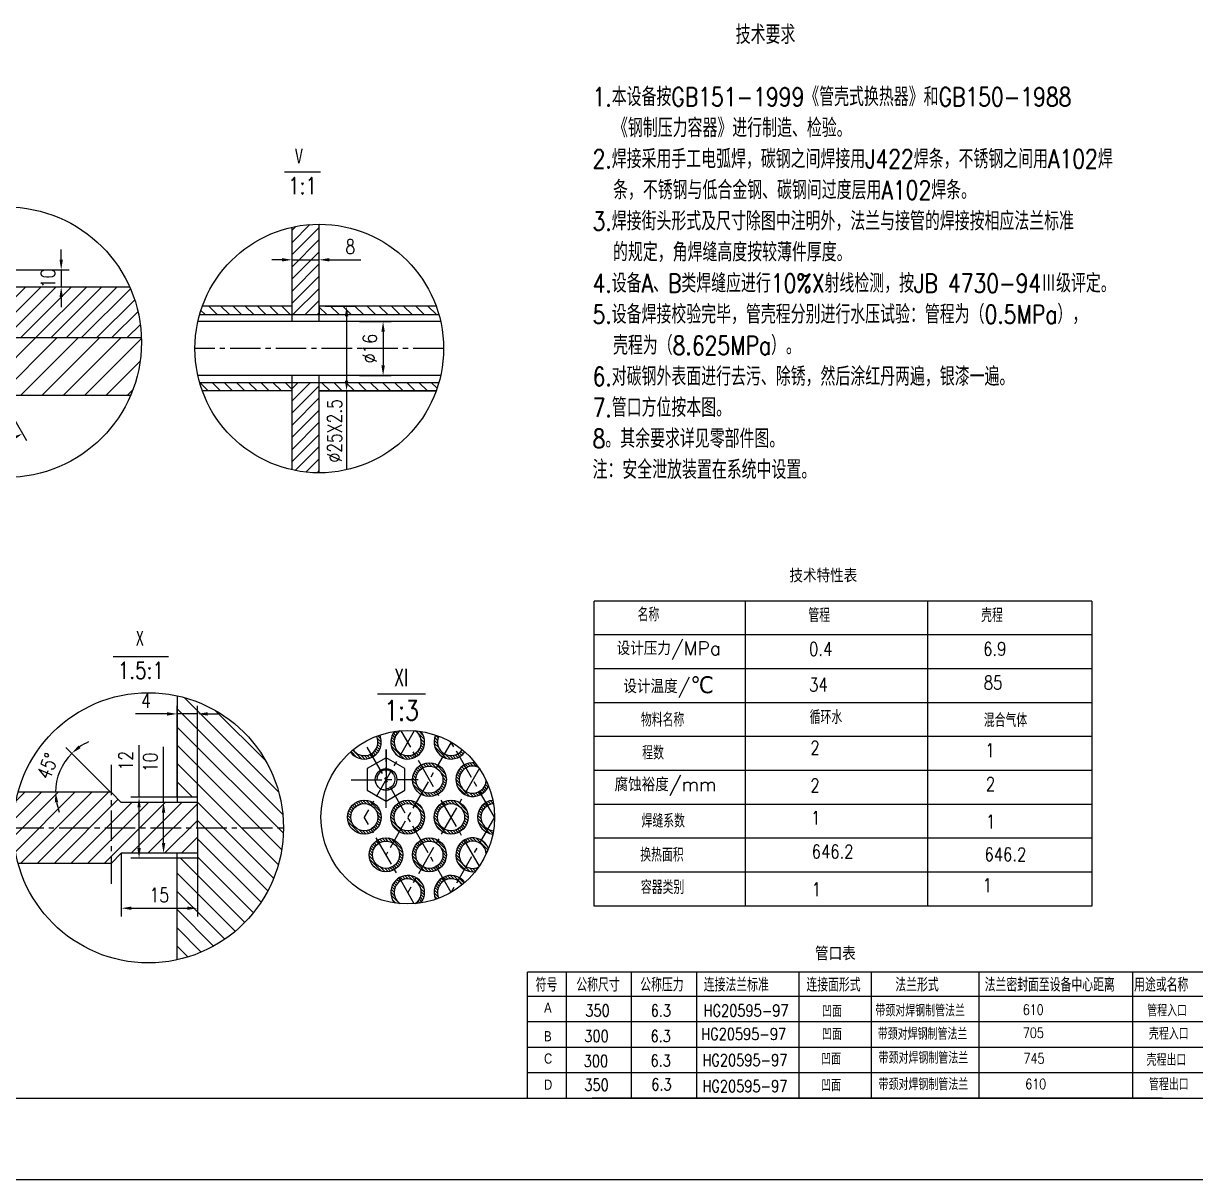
# Model space of a CAD drawing. Header units: inches. Extents: x 3444 to 13536, y 2141 to 9269.
# Drawn here: x 7655 to 11114, y 2141 to 5552 of the extents above; entities that cross this region are included whole.
import ezdxf

# ---------------------------------------------------------------- set-up
doc = ezdxf.new("R2010")
doc.units = ezdxf.units.IN
doc.header["$LTSCALE"] = 120
doc.linetypes.add('CENTER2', pattern=[1.125, 0.75, -0.125, 0.125, -0.125])
for name, color, linetype in [('1轮廓实线层', 7, 'Continuous'), ('2细线层', 4, 'Continuous'), ('3中心线层', 1, 'CENTER2'), ('5剖面线层', 2, 'Continuous'), ('6文字层', 3, 'Continuous'), ('7标注层', 4, 'Continuous'), ('8符号标注层', 31, 'Continuous'), ('图框层', 7, 'Continuous')]:
    doc.layers.add(name, color=color, linetype=linetype)
doc.styles.add('PC_TEXTSTYLE', font='romans.shx', dxfattribs={"width": 0.8, "bigfont": 'hzfs.shx'})
doc.styles.add('PC_TEXTSTYLE1', font='romans.shx', dxfattribs={"bigfont": 'hzfs.shx'})
doc.styles.add('TH_GBDIM', font='romans.shx', dxfattribs={"width": 0.8, "bigfont": 'hzfs.shx'})
doc.dimstyles.new('TH_GBDIM', dxfattribs={"dimscale": 12, "dimtxt": 3.5, "dimasz": 2.5, "dimexe": 2, "dimexo": 0, "dimgap": 1.5, "dimtad": 1, "dimdec": 1, "dimdsep": 46, "dimtxsty": 'TH_GBDIM', "dimcen": 2.5, "dimclrd": 130, "dimclre": 130, "dimclrt": 3, "dimadec": 0, "dimazin": 2, "dimtfac": 0.714286, "dimtdec": 1, "dimtmove": 0, "dimatfit": 3, "dimfxl": 1, "dimtolj": 1, "dimtzin": 0, "dimlwd": -1, "dimlwe": -1, "dimarcsym": 0})

# ---------------------------------------------------------------- blocks, each defined once
blk = doc.blocks.new('*D14')
at = {"layer": '1轮廓实线层', "color": 130}
for p, q in [((7943.5, 3103.5), (7943.5, 2917.2)), ((8168.5, 3103.5), (8168.5, 2917.2)), ((7973.5, 2941.2), (8138.5, 2941.2))]:
    blk.add_line(p, q, dxfattribs=at)
for points in [[(7973.5, 2946.2), (7973.5, 2936.2), (7943.5, 2941.2)], [(8138.5, 2946.2), (8138.5, 2936.2), (8168.5, 2941.2)]]:
    blk.add_solid(points, dxfattribs=at)
at = {"layer": 'Defpoints', "color": 0}
for p in [(7943.5, 3103.5), (8168.5, 3103.5), (8168.5, 2941.2)]:
    blk.add_point(p, dxfattribs=at)
at = {"layer": '1轮廓实线层', "color": 3, "insert": (8056, 2980.2), "char_height": 42, "attachment_point": 5, "style": 'TH_GBDIM'}
blk.add_mtext('\\A1;15{}{}', dxfattribs=at)
blk = doc.blocks.new('*D15')
at = {"layer": '1轮廓实线层', "color": 130}
for p, q in [((8068.5, 3253.5), (8068.5, 3417)), ((8168.5, 3253.5), (8044.5, 3253.5)), ((8068.5, 3133.5), (8068.5, 3223.5)), ((8168.5, 3103.5), (8044.5, 3103.5))]:
    blk.add_line(p, q, dxfattribs=at)
for points in [[(8063.5, 3223.5), (8073.5, 3223.5), (8068.5, 3253.5)], [(8063.5, 3133.5), (8073.5, 3133.5), (8068.5, 3103.5)]]:
    blk.add_solid(points, dxfattribs=at)
at = {"layer": 'Defpoints', "color": 0}
for p in [(8168.5, 3253.5), (8068.5, 3103.5), (8168.5, 3103.5)]:
    blk.add_point(p, dxfattribs=at)
at = {"layer": '1轮廓实线层', "color": 3, "insert": (8029.5, 3371.8), "char_height": 42, "attachment_point": 5, "rotation": 90, "style": 'TH_GBDIM'}
blk.add_mtext('\\A1;10{}{}', dxfattribs=at)
blk = doc.blocks.new('*D16')
at = {"layer": '1轮廓实线层', "color": 130}
blk.add_line((7912.1, 3283.5), (7780.4, 3415.2), dxfattribs=at)
for start, end in [(113.7808, 124.3904), (135, 180), (190.6096, 201.2192)]:
    blk.add_arc((7912.1, 3283.5), 162.2, start, end, dxfattribs=at)
for points in [[(7823.6, 3413.6), (7817.3, 3421.3), (7797.4, 3398.2)], [(7747.6, 3253.2), (7757.6, 3254.1), (7749.9, 3283.5)]]:
    blk.add_solid(points, dxfattribs=at)
at = {"layer": 'Defpoints', "color": 0}
for p in [(7771.6, 3364.6), (7639.3, 3283.5), (7913.5, 3283.5), (7913.5, 3282.1), (8017.1, 3178.5)]:
    blk.add_point(p, dxfattribs=at)
at = {"layer": '1轮廓实线层', "color": 3, "insert": (7726.2, 3360.5), "char_height": 42, "attachment_point": 5, "rotation": 67.5, "style": 'TH_GBDIM'}
blk.add_mtext('\\A1;45°', dxfattribs=at)
blk = doc.blocks.new('*D17')
at = {"layer": '1轮廓实线层', "color": 130}
for p, q in [((7996.2, 3268.5), (7996.2, 3421.9)), ((8108.5, 3268.5), (7972.2, 3268.5)), ((7996.2, 3118.5), (7996.2, 3238.5)), ((8108.5, 3088.5), (7972.2, 3088.5))]:
    blk.add_line(p, q, dxfattribs=at)
for points in [[(7991.2, 3238.5), (8001.2, 3238.5), (7996.2, 3268.5)], [(7991.2, 3118.5), (8001.2, 3118.5), (7996.2, 3088.5)]]:
    blk.add_solid(points, dxfattribs=at)
at = {"layer": 'Defpoints', "color": 0}
for p in [(8108.5, 3268.5), (7996.2, 3088.5), (8108.5, 3088.5)]:
    blk.add_point(p, dxfattribs=at)
at = {"layer": '1轮廓实线层', "color": 3, "insert": (7957.2, 3376.7), "char_height": 42, "attachment_point": 5, "rotation": 90, "style": 'TH_GBDIM'}
blk.add_mtext('\\A1;12{}{}', dxfattribs=at)
blk = doc.blocks.new('*D21')
at = {"layer": '1轮廓实线层', "color": 130}
for p, q in [((8108.5, 3268.5), (8108.5, 3538.6)), ((8168.5, 3268.5), (8168.5, 3538.6)), ((8078.5, 3514.6), (7985.3, 3514.6)), ((8168.5, 3514.6), (8108.5, 3514.6)), ((8198.5, 3514.6), (8228.5, 3514.6))]:
    blk.add_line(p, q, dxfattribs=at)
for points in [[(8078.5, 3519.6), (8078.5, 3509.6), (8108.5, 3514.6)], [(8198.5, 3519.6), (8198.5, 3509.6), (8168.5, 3514.6)]]:
    blk.add_solid(points, dxfattribs=at)
at = {"layer": 'Defpoints', "color": 0}
for p in [(8168.5, 3514.6), (8108.5, 3268.5), (8168.5, 3268.5)]:
    blk.add_point(p, dxfattribs=at)
at = {"layer": '1轮廓实线层', "color": 3, "insert": (8016.9, 3553.6), "char_height": 42, "attachment_point": 5, "style": 'TH_GBDIM'}
blk.add_mtext('\\A1;4{}{}', dxfattribs=at)
blk = doc.blocks.new('*D22')
at = {"layer": '7标注层', "color": 130}
for p, q in [((8646.3, 4672.7), (8740.3, 4672.7)), ((8716.3, 4642.7), (8716.3, 4542.7)), ((8646.3, 4512.7), (8740.3, 4512.7))]:
    blk.add_line(p, q, dxfattribs=at)
for points in [[(8711.3, 4642.7), (8721.3, 4642.7), (8716.3, 4672.7)], [(8711.3, 4542.7), (8721.3, 4542.7), (8716.3, 4512.7)]]:
    blk.add_solid(points, dxfattribs=at)
at = {"layer": 'Defpoints', "color": 0}
for p in [(8646.3, 4672.7), (8646.3, 4512.7), (8716.3, 4512.7)]:
    blk.add_point(p, dxfattribs=at)
at = {"layer": '7标注层', "color": 3, "insert": (8677.3, 4592.7), "char_height": 42, "attachment_point": 5, "rotation": 90, "style": 'TH_GBDIM'}
blk.add_mtext('\\A1;%%c16{}{}', dxfattribs=at)
blk = doc.blocks.new('*D23')
at = {"layer": '7标注层', "color": 130}
for p, q in [((8447.9, 4830.7), (8447.9, 4878.6)), ((8527.9, 4830.7), (8527.9, 4878.6)), ((8417.9, 4854.6), (8387.9, 4854.6)), ((8447.9, 4854.6), (8527.9, 4854.6)), ((8557.9, 4854.6), (8651.1, 4854.6))]:
    blk.add_line(p, q, dxfattribs=at)
for points in [[(8417.9, 4859.6), (8417.9, 4849.6), (8447.9, 4854.6)], [(8557.9, 4859.6), (8557.9, 4849.6), (8527.9, 4854.6)]]:
    blk.add_solid(points, dxfattribs=at)
at = {"layer": 'Defpoints', "color": 0}
for p in [(8527.9, 4854.6), (8447.9, 4830.7), (8527.9, 4830.7)]:
    blk.add_point(p, dxfattribs=at)
at = {"layer": '7标注层', "color": 3, "insert": (8619.5, 4893.6), "char_height": 42, "attachment_point": 5, "style": 'TH_GBDIM'}
blk.add_mtext('\\A1;8{}{}', dxfattribs=at)
blk = doc.blocks.new('*D24')
at = {"layer": '1轮廓实线层', "color": 130}
for p, q in [((7766.5, 4854.9), (7766.5, 4884.9)), ((7479, 4824.9), (7790.5, 4824.9)), ((7766.5, 4824.9), (7766.5, 4774.9)), ((7569.8, 4774.9), (7790.5, 4774.9)), ((7766.5, 4744.9), (7766.5, 4714.9))]:
    blk.add_line(p, q, dxfattribs=at)
for points in [[(7761.5, 4854.9), (7771.5, 4854.9), (7766.5, 4824.9)], [(7761.5, 4744.9), (7771.5, 4744.9), (7766.5, 4774.9)]]:
    blk.add_solid(points, dxfattribs=at)
at = {"layer": 'Defpoints', "color": 0}
for p in [(7479, 4824.9), (7569.8, 4774.9), (7766.5, 4774.9)]:
    blk.add_point(p, dxfattribs=at)
at = {"layer": '1轮廓实线层', "color": 3, "insert": (7727.5, 4799.9), "char_height": 42, "attachment_point": 5, "rotation": 90, "style": 'TH_GBDIM'}
blk.add_mtext('\\A1;10{}{}', dxfattribs=at)
blk = doc.blocks.new('*D28')
at = {"layer": '1轮廓实线层', "color": 130}
for p, q in [((7489, 4624.9), (7489, 4273.9)), ((7587.1, 4454.9), (7664.5, 4320.9))]:
    blk.add_line(p, q, dxfattribs=at)
blk.add_arc((7489, 4624.9), 327, 275.2587, 294.7413, dxfattribs=at)
for points in [[(7623.5, 4332.4), (7628.1, 4323.5), (7652.5, 4341.7)], [(7519.2, 4294.3), (7518.7, 4304.3), (7489, 4297.9)]]:
    blk.add_solid(points, dxfattribs=at)
at = {"layer": 'Defpoints', "color": 0}
for p in [(7489, 4634.9), (7489, 4624.9), (7489, 4624.9), (7587.1, 4454.9), (7545.8, 4302.9)]:
    blk.add_point(p, dxfattribs=at)
at = {"layer": '1轮廓实线层', "color": 3, "insert": (7563.5, 4346.7), "char_height": 42, "attachment_point": 5, "rotation": 15, "style": 'TH_GBDIM'}
blk.add_mtext('\\A1;30°', dxfattribs=at)

msp = doc.modelspace()

# ---------------------------------------------------------------- hatches: boundary and pattern name
at = {"layer": '5剖面线层'}
h = msp.add_hatch(dxfattribs=at)
h.set_pattern_fill('ANSI31', color=256, scale=8, style=0)
h.set_pattern_definition([(45, (1639.383, 1366.137), (-17.96051, 17.96051), [])])
h.paths.add_polyline_path([(8527.95, 4959.58, 0.0550173), (8447.95, 4950.75), (8447.95, 4692.74), (8527.95, 4692.74), (8527.95, 4717.74)])
h.paths.add_polyline_path([(8527.95, 4492.74), (8447.95, 4492.74), (8447.95, 4234.73, 0.0550173), (8527.95, 4225.9)])
h = msp.add_hatch(dxfattribs=at)
h.set_pattern_fill('ANSI31', color=256, scale=10, style=0)
h.set_pattern_definition([(45, (1663.574, 1425.355), (-22.45064, 22.45064), [])])
h.paths.add_polyline_path([(7968.43, 4774.88), (7569.82, 4774.88), (7488.99, 4634.88), (7488.99, 4624.88), (8003.22, 4624.88, 0.0973651)])
h = msp.add_hatch(dxfattribs=at)
h.set_pattern_fill('ANSI31', color=256, scale=8, angle=90, style=0)
h.set_pattern_definition([(135, (1639.383, 1366.137), (-17.96051, -17.96051), [])])
h.paths.add_polyline_path([(8447.95, 4717.74), (8183.07, 4717.74, 0.017907), (8175.01, 4692.74), (8447.95, 4692.74)])
h.paths.add_polyline_path([(8872.83, 4717.74), (8527.95, 4717.74), (8527.95, 4692.74), (8880.89, 4692.74, 0.017907)])
h.paths.add_polyline_path([(8880.89, 4492.74), (8527.95, 4492.74), (8527.95, 4467.74), (8872.83, 4467.74, 0.017907)])
h.paths.add_polyline_path([(8447.95, 4492.74), (8175.01, 4492.74, 0.017907), (8183.07, 4467.74), (8447.95, 4467.74)])
h = msp.add_hatch(dxfattribs=at)
h.set_pattern_fill('ANSI31', color=256, scale=14, style=0)
h.set_pattern_definition([(45, (1663.574, 1425.355), (-31.4309, 31.4309), [])])
h.paths.add_polyline_path([(8003.45, 4611.4, 0.0084503), (8003.22, 4624.88), (7488.99, 4624.88), (7587.14, 4454.88), (7971.48, 4454.88, 0.1010819)])
h = msp.add_hatch(dxfattribs=at)
h.set_pattern_fill('ANSI31', color=256, scale=12, angle=90, style=0)
h.set_pattern_definition([(135, (3081.16, -10.167), (-26.94077, -26.94077), [])])
h.paths.add_polyline_path([(8168.51, 3268.52), (8168.51, 3178.52), (8422.44, 3178.52, 0.3528045), (8108.51, 3568.05), (8108.51, 3268.52)])
h.paths.add_polyline_path([(8422.44, 3178.52), (8168.51, 3178.52), (8168.51, 3103.52), (8168.51, 3088.52), (8108.51, 3088.52), (8108.51, 2788.99, 0.3528045)])
h = msp.add_hatch(dxfattribs=at)
h.set_pattern_fill('ANSI31', color=256, scale=11, style=0)
h.set_pattern_definition([(45, (3081.158, -10.167), (-24.6957, 24.6957), [])])
h.paths.add_polyline_path([(7639.25, 3283.52, 0.0667355), (7625.18, 3178.52), (7913.51, 3178.52), (7913.51, 3283.52)])
h.paths.add_polyline_path([(7943.51, 3253.52), (7913.51, 3283.52), (7913.51, 3178.52), (8168.51, 3178.52), (8168.51, 3253.52)])
h.paths.add_polyline_path([(7913.51, 3178.52), (7913.51, 3073.52), (7943.51, 3103.52), (8168.51, 3103.52), (8168.51, 3178.52)])
h.paths.add_polyline_path([(7625.18, 3178.52, 0.0667355), (7639.25, 3073.52), (7913.51, 3073.52), (7913.51, 3178.52)])

# ---------------------------------------------------------------- linework, layer by layer
at = {"layer": '1轮廓实线层'}
for p, q in [((8447.95, 4672.74), (8447.95, 4950.75)), ((8527.95, 4672.74), (8527.95, 4959.58)), ((7569.82, 4774.88), (7968.43, 4774.88)), ((8447.95, 4717.74), (8183.07, 4717.74)), ((8872.83, 4717.74), (8527.95, 4717.74)), ((8527.95, 4717.74), (8527.95, 4692.74)), ((8885.96, 4672.74), (8169.94, 4672.74)), ((8175.01, 4692.74), (8880.89, 4692.74)), ((8527.95, 4692.74), (8880.89, 4692.74)), ((7488.99, 4624.88), (8003.22, 4624.88)), ((8885.96, 4512.74), (8169.94, 4512.74)), ((8447.95, 4234.73), (8447.95, 4512.74)), ((8527.95, 4225.9), (8527.95, 4512.74)), ((8175.01, 4492.74), (8880.89, 4492.74)), ((8447.95, 4467.74), (8183.07, 4467.74)), ((8527.95, 4492.74), (8880.89, 4492.74)), ((8872.83, 4467.74), (8527.95, 4467.74)), ((8527.95, 4467.74), (8872.83, 4467.74)), ((7478.99, 4454.88), (7971.48, 4454.88)), ((9339.53, 2947.65), (9339.53, 3847.65)), ((10807.84, 3847.65), (9339.53, 3847.65)), ((10807.84, 3847.65), (10807.84, 2947.65)), ((8108.51, 3568.05), (8108.51, 3253.52)), ((8724.91, 3385.46), (8669.49, 3353.46)), ((8780.34, 3353.46), (8724.91, 3385.46)), ((8669.49, 3353.46), (8669.49, 3289.46)), ((8780.34, 3289.46), (8780.34, 3353.46)), ((8669.49, 3289.46), (8724.91, 3257.46)), ((8724.91, 3257.46), (8780.34, 3289.46)), ((7913.51, 3283.52), (7639.25, 3283.52)), ((7943.51, 3253.52), (7913.51, 3283.52)), ((8168.51, 3253.52), (7943.51, 3253.52)), ((8168.51, 3268.52), (8108.51, 3268.52)), ((8168.51, 3178.52), (8168.51, 3268.52)), ((8168.51, 3178.52), (8168.51, 3253.52)), ((8168.51, 3178.52), (8168.51, 3088.52)), ((8168.51, 3178.52), (8168.51, 3103.52)), ((7943.51, 3103.52), (7913.51, 3073.52)), ((8168.51, 3103.52), (7943.51, 3103.52)), ((8108.51, 2788.99), (8108.51, 3103.52)), ((8168.51, 3088.52), (8108.51, 3088.52)), ((7913.51, 3073.52), (7639.25, 3073.52)), ((10807.84, 2947.65), (9339.53, 2947.65)), ((9141.97, 2380.53), (9141.97, 2752.68)), ((11136.16, 2752.68), (9141.97, 2752.68)), ((11015.22, 2380.53), (9332.73, 2380.53))]:
    msp.add_line(p, q, dxfattribs=at)
for centre, radius in [((8852.91, 3320.61), 50), ((8852.91, 3320.61), 40), ((8724.91, 3321.46), 32), ((8724.91, 3321.46), 32), ((8724.91, 3320.61), 32), ((8660.91, 3209.76), 50), ((8788.91, 3209.76), 50), ((8916.91, 3209.76), 50), ((8660.91, 3209.76), 40), ((8788.91, 3209.76), 40), ((8916.91, 3209.76), 40), ((8724.91, 3098.9), 50), ((8852.91, 3098.9), 50), ((8724.91, 3098.9), 40), ((8852.91, 3098.9), 40)]:
    msp.add_circle(centre, radius, dxfattribs=at)
for centre, radius, start, end in [((8788.91, 3431.46), 50, 141.2264, 0), ((8788.91, 3431.46), 40, 123.5349, 0), ((8788.91, 3431.46), 40, 0, 56.4651), ((8788.91, 3431.46), 50, 0, 38.7736), ((8660.91, 3431.46), 50, 215.60422, 0), ((8660.91, 3431.46), 40, 214.4808, 0), ((8660.91, 3431.46), 40, 0, 25.5192), ((8660.91, 3431.46), 50, 0, 24.39578), ((8916.91, 3431.46), 50, 155.60422, 324.39578), ((8916.91, 3431.46), 40, 154.4808, 325.5192), ((8980.91, 3320.61), 50, 81.2264, 338.7736), ((8980.91, 3320.61), 40, 63.5349, 356.4651), ((9044.91, 3209.76), 50, 95.60422, 264.39578), ((9044.91, 3209.76), 40, 94.4808, 265.5192), ((8980.91, 3098.9), 50, 21.2264, 278.7736), ((8980.91, 3098.9), 40, 3.5349, 296.4651), ((8788.91, 2988.05), 50, 0, 218.7736), ((8788.91, 2988.05), 40, 0, 236.4651), ((8916.91, 2988.05), 50, 35.60422, 204.39578), ((8916.91, 2988.05), 40, 34.4808, 205.5192), ((8788.91, 2988.05), 40, 303.5349, 0), ((8788.91, 2988.05), 50, 321.2264, 0)]:
    msp.add_arc(centre, radius, start, end, dxfattribs=at)
at = {"layer": '2细线层'}
for p, q in [((9784.47, 3847.65), (9784.47, 2947.65)), ((10323.35, 2947.65), (10323.35, 3847.65)), ((10807.84, 3747.65), (9339.53, 3747.65)), ((10807.84, 3647.65), (9339.53, 3647.65)), ((10807.84, 3547.65), (9339.53, 3547.65)), ((10807.84, 3447.65), (9339.53, 3447.65)), ((10807.84, 3347.65), (9339.53, 3347.65)), ((10807.84, 3247.65), (9339.53, 3247.65)), ((10807.84, 3147.65), (9339.53, 3147.65)), ((10807.84, 3047.65), (9339.53, 3047.65)), ((9256.3, 2752.68), (9256.3, 2380.53)), ((9447.99, 2752.68), (9447.99, 2380.53)), ((9640.95, 2752.68), (9640.95, 2380.53)), ((9943.22, 2752.68), (9943.22, 2380.53)), ((10156.48, 2752.68), (10156.48, 2380.53)), ((10473.93, 2752.68), (10473.93, 2380.53)), ((10927.04, 2752.68), (10927.04, 2380.53)), ((11136.16, 2680.53), (9141.97, 2680.53)), ((11136.16, 2605.53), (9141.97, 2605.53)), ((11136.16, 2530.53), (9141.97, 2530.53)), ((11136.16, 2455.53), (9141.97, 2455.53)), ((3444.16, 2140.53), (13536.16, 2140.53))]:
    msp.add_line(p, q, dxfattribs=at)
msp.add_arc((8724.91, 3321.46), 27.2, 270, 182.31994, dxfattribs=at)
at = {"layer": '3中心线层'}
for p, q in [((8894.79, 4592.74), (8161.11, 4592.74)), ((8808.29, 3465.02), (8660.91, 3209.76)), ((9000.29, 3065.34), (8769.54, 3465.02)), ((8916.91, 2988.05), (8660.91, 3431.46)), ((8916.91, 3431.46), (8724.91, 3098.9)), ((8916.91, 3431.46), (8788.91, 3209.76)), ((9044.91, 3209.76), (8916.91, 3431.46)), ((8724.91, 3237.9), (8724.91, 3409.22)), ((8724.91, 3409.22), (8724.91, 3321.46)), ((7913.51, 3364.58), (7913.51, 3013.29)), ((8622.46, 3319.68), (8819.61, 3321.46)), ((9000.29, 3354.17), (8788.91, 2988.05)), ((8808.29, 2954.49), (8660.91, 3209.76)), ((9044.91, 3209.76), (8916.91, 2988.05)), ((7625.18, 3178.52), (8422.44, 3178.52)), ((7625.18, 3178.52), (8422.44, 3178.52))]:
    msp.add_line(p, q, dxfattribs=at)
at = {"layer": '5剖面线层'}
for p, q in [((8757.73, 3456.51), (8751.26, 3462.97)), ((8762.09, 3461.13), (8759.19, 3464.02)), ((8838.38, 3438.71), (8812.42, 3464.67)), ((8834.83, 3451.25), (8822.54, 3463.54)), ((8710.91, 3431.48), (8699.13, 3443.26)), ((8708.46, 3415.98), (8700.25, 3424.19)), ((8710.23, 3423.19), (8700.9, 3432.51)), ((8709.9, 3441.47), (8701.14, 3450.24)), ((8751.2, 3418.14), (8738.92, 3430.41)), ((8748.97, 3429.35), (8739.46, 3438.85)), ((8749.43, 3437.87), (8741.13, 3446.17)), ((8751.28, 3445), (8743.63, 3452.65)), ((8754.1, 3451.16), (8746.82, 3458.44)), ((8838.86, 3429.25), (8827.95, 3440.16)), ((8837.87, 3421.27), (8828.9, 3430.24)), ((8880.33, 3415.29), (8866.99, 3428.62)), ((8873.14, 3431.46), (8867.26, 3437.34)), ((8877.22, 3436.36), (8868.74, 3444.84)), ((8878.84, 3443.72), (8871.09, 3451.47)), ((8877.11, 3427.49), (8873.14, 3431.46)), ((8639.26, 3386.39), (8621.89, 3403.76)), ((8652.45, 3382.18), (8626.77, 3407.86)), ((8662.14, 3381.47), (8650.87, 3392.74)), ((8670.25, 3382.34), (8661.13, 3391.46)), ((8677.34, 3384.23), (8669.24, 3392.33)), ((8683.63, 3386.92), (8676.1, 3394.45)), ((8689.26, 3390.27), (8682.04, 3397.49)), ((8694.29, 3394.23), (8687.2, 3401.31)), ((8698.74, 3398.76), (8691.64, 3405.85)), ((8702.61, 3403.86), (8695.36, 3411.12)), ((8705.87, 3409.58), (8698.28, 3417.18)), ((8777.6, 3382.75), (8740.21, 3420.14)), ((8762.15, 3389.22), (8746.68, 3404.7)), ((8787.87, 3381.47), (8775.59, 3393.74)), ((8796.31, 3382.01), (8786.8, 3391.51)), ((8803.62, 3383.67), (8795.32, 3391.97)), ((8810.11, 3386.17), (8802.46, 3393.82)), ((8815.89, 3389.36), (8808.61, 3396.64)), ((8821.07, 3393.17), (8813.96, 3400.27)), ((8825.66, 3397.55), (8818.58, 3404.63)), ((8829.68, 3402.51), (8822.49, 3409.71)), ((8833.11, 3408.07), (8825.62, 3415.56)), ((8835.87, 3414.29), (8827.85, 3422.3)), ((8894.32, 3392.32), (8868.81, 3417.83)), ((8903.29, 3383.35), (8894.32, 3392.32)), ((8914.08, 3381.54), (8900.75, 3394.87)), ((8916.91, 3387.68), (8912.94, 3391.66)), ((8930.3, 3383.28), (8921.82, 3391.76)), ((8936.92, 3385.64), (8929.18, 3393.38)), ((8939.91, 3391.63), (8935.5, 3396.04)), ((8942.84, 3388.7), (8939.91, 3391.63)), ((8948.12, 3392.39), (8941, 3399.52)), ((8952.83, 3396.67), (8945.76, 3403.74)), ((8956.96, 3401.52), (8949.8, 3408.68)), ((8825.08, 3349.33), (8818.01, 3356.41)), ((8830, 3353.39), (8822.84, 3360.55)), ((8835.67, 3356.7), (8828.27, 3364.11)), ((8842.21, 3359.15), (8834.33, 3367.03)), ((8849.85, 3360.49), (8841.14, 3369.2)), ((8859.21, 3360.11), (8848.87, 3370.44)), ((8873.24, 3355.06), (8857.94, 3370.35)), ((8900.08, 3337.2), (8869.5, 3367.77)), ((8922.79, 3381.8), (8916.91, 3387.68)), ((8955.31, 3351.34), (8948.21, 3358.43)), ((8960.57, 3355.05), (8953.32, 3362.3)), ((8966.63, 3357.97), (8959.04, 3365.57)), ((8973.64, 3359.94), (8965.43, 3368.15)), ((8981.97, 3360.59), (8972.64, 3369.92)), ((8992.72, 3358.82), (8980.94, 3370.61)), ((8813.14, 3316.38), (8803.24, 3326.28)), ((8813.19, 3325.3), (8804.69, 3333.81)), ((8814.78, 3332.69), (8807.02, 3340.45)), ((8817.41, 3339.04), (8810.07, 3346.38)), ((8820.88, 3344.56), (8813.75, 3351.69)), ((8902.66, 3325.64), (8887.36, 3340.93)), ((8902.75, 3316.57), (8892.42, 3326.9)), ((8942.19, 3310.57), (8930.93, 3321.83)), ((8940.91, 3320.83), (8931.79, 3329.95)), ((8941.79, 3328.93), (8933.69, 3337.03)), ((8943.91, 3335.79), (8936.37, 3343.33)), ((8946.95, 3341.73), (8939.73, 3348.95)), ((8950.77, 3346.9), (8943.68, 3353.98)), ((8816.52, 3304.02), (8803.01, 3317.53)), ((8838.96, 3272.59), (8804.9, 3306.65)), ((8883.99, 3281.44), (8876.87, 3288.57)), ((8888.71, 3285.7), (8881.64, 3292.77)), ((8892.86, 3290.54), (8885.7, 3297.69)), ((8896.42, 3295.96), (8889.01, 3303.37)), ((8899.33, 3302.02), (8891.45, 3309.9)), ((8901.51, 3308.83), (8892.8, 3317.54)), ((8972.45, 3271.33), (8931.63, 3312.15)), ((8959.26, 3275.54), (8935.84, 3298.96)), ((9009.26, 3279.42), (9002.04, 3286.64)), ((9014.29, 3283.37), (9007.2, 3290.46)), ((9018.74, 3287.9), (9011.64, 3295)), ((9022.61, 3293.01), (9015.36, 3300.27)), ((9025.87, 3298.73), (9018.28, 3306.33)), ((9025.12, 3308.46), (9020.25, 3313.34)), ((8643.83, 3245.92), (8636.42, 3253.34)), ((8650.39, 3248.35), (8642.5, 3256.24)), ((8658.06, 3249.65), (8649.32, 3258.39)), ((8660.91, 3255.78), (8657.09, 3259.61)), ((8667.49, 3249.21), (8660.91, 3255.78)), ((8681.05, 3244.63), (8666.2, 3259.47)), ((8684.34, 3250.32), (8677.86, 3256.79)), ((8768.57, 3244.2), (8761.32, 3251.45)), ((8774.63, 3247.12), (8767.04, 3254.71)), ((8781.64, 3249.09), (8773.43, 3257.3)), ((8789.97, 3249.74), (8780.64, 3259.07)), ((8800.72, 3247.97), (8788.94, 3259.76)), ((8837.9, 3219.77), (8798.93, 3258.74)), ((8832.63, 3234.02), (8813.18, 3253.47)), ((8849.83, 3270.7), (8836.33, 3284.21)), ((8858.58, 3270.93), (8848.68, 3280.83)), ((8866.11, 3272.38), (8857.61, 3280.88)), ((8872.76, 3274.71), (8865, 3282.48)), ((8878.69, 3277.76), (8871.35, 3285.11)), ((8901.01, 3246.46), (8893.53, 3253.95)), ((8907.76, 3248.69), (8899.74, 3256.71)), ((8915.7, 3249.74), (8906.73, 3258.71)), ((8925.62, 3248.8), (8914.71, 3259.71)), ((8966.38, 3217.01), (8924.17, 3259.23)), ((8962.83, 3229.55), (8936.7, 3255.67)), ((8982.14, 3270.62), (8970.87, 3281.89)), ((8990.25, 3271.49), (8981.13, 3280.61)), ((8997.34, 3273.38), (8989.24, 3281.48)), ((9003.63, 3276.07), (8996.1, 3283.6)), ((9027.67, 3245.85), (9020.27, 3253.26)), ((9034.21, 3248.3), (9026.33, 3256.17)), ((9041.78, 3249.71), (9033.14, 3258.35)), ((8621.22, 3214.66), (8612.74, 3223.14)), ((8622.84, 3222.02), (8615.09, 3229.76)), ((8625.49, 3228.34), (8618.16, 3235.68)), ((8628.98, 3233.84), (8621.85, 3240.97)), ((8633.2, 3238.6), (8626.13, 3245.67)), ((8638.14, 3242.64), (8630.98, 3249.8)), ((8681.82, 3243.85), (8681.05, 3244.63)), ((8707.95, 3226.71), (8684.34, 3250.32)), ((8710.63, 3215.05), (8695.01, 3230.67)), ((8748.91, 3209.97), (8739.79, 3219.1)), ((8749.79, 3218.08), (8741.69, 3226.18)), ((8751.91, 3224.94), (8744.37, 3232.48)), ((8754.95, 3230.88), (8747.73, 3238.1)), ((8758.77, 3236.04), (8751.68, 3243.13)), ((8763.31, 3240.48), (8756.21, 3247.58)), ((8838.91, 3209.78), (8827.13, 3221.56)), ((8876.97, 3207.64), (8867.46, 3217.15)), ((8877.43, 3216.16), (8869.13, 3224.47)), ((8879.28, 3223.3), (8871.63, 3230.95)), ((8882.1, 3229.45), (8874.82, 3236.74)), ((8885.73, 3234.81), (8878.62, 3241.91)), ((8890.09, 3239.43), (8883.01, 3246.5)), ((8895.17, 3243.33), (8887.97, 3250.53)), ((8966.86, 3207.55), (8955.95, 3218.46)), ((9005.19, 3214.45), (8996.69, 3222.96)), ((9006.78, 3221.84), (8999.02, 3229.6)), ((9009.41, 3228.19), (9002.07, 3235.53)), ((9012.88, 3233.71), (9005.75, 3240.84)), ((9017.08, 3238.48), (9010.01, 3245.56)), ((9022, 3242.54), (9014.84, 3249.7)), ((9041.85, 3249.64), (9041.78, 3249.71)), ((8624.33, 3193.59), (8610.99, 3206.92)), ((8617.14, 3209.76), (8611.26, 3215.63)), ((8638.32, 3170.62), (8612.81, 3196.13)), ((8621.11, 3205.78), (8617.14, 3209.76)), ((8696.83, 3174.97), (8689.76, 3182.04)), ((8700.96, 3179.82), (8693.8, 3186.98)), ((8704.5, 3185.26), (8697.08, 3192.67)), ((8707.4, 3191.34), (8699.5, 3199.23)), ((8706.94, 3209.76), (8700.37, 3216.33)), ((8709.55, 3198.17), (8700.81, 3206.91)), ((8710.77, 3205.93), (8706.94, 3209.76)), ((8750.19, 3199.71), (8738.93, 3210.98)), ((8780.45, 3160.48), (8739.63, 3201.29)), ((8767.26, 3164.69), (8743.84, 3188.1)), ((8826.74, 3177.05), (8819.64, 3184.15)), ((8830.61, 3182.16), (8823.36, 3189.41)), ((8833.87, 3187.88), (8826.28, 3195.47)), ((8836.46, 3194.27), (8828.25, 3202.48)), ((8838.23, 3201.49), (8828.9, 3210.81)), ((8879.2, 3196.44), (8866.92, 3208.71)), ((8905.6, 3161.05), (8868.21, 3198.44)), ((8890.15, 3167.52), (8874.68, 3182.99)), ((8953.66, 3175.85), (8946.58, 3182.93)), ((8957.68, 3180.81), (8950.49, 3188.01)), ((8961.11, 3186.37), (8953.62, 3193.86)), ((8963.87, 3192.58), (8955.85, 3200.6)), ((8965.87, 3199.57), (8956.9, 3208.54)), ((9008.52, 3193.17), (8995.01, 3206.67)), ((9005.14, 3205.52), (8995.24, 3215.43)), ((9030.96, 3161.74), (8996.9, 3195.8)), ((8647.29, 3161.65), (8638.32, 3170.62)), ((8658.08, 3159.84), (8644.75, 3173.17)), ((8660.91, 3165.98), (8656.94, 3169.95)), ((8666.79, 3160.1), (8660.91, 3165.98)), ((8674.3, 3161.58), (8665.82, 3170.06)), ((8680.92, 3163.93), (8673.18, 3171.68)), ((8683.91, 3169.93), (8679.5, 3174.34)), ((8686.84, 3167), (8683.91, 3169.93)), ((8692.12, 3170.69), (8685, 3177.82)), ((8722.06, 3138.8), (8713.32, 3147.54)), ((8724.91, 3144.93), (8721.09, 3148.76)), ((8745.05, 3133.78), (8730.2, 3148.62)), ((8790.14, 3159.77), (8778.87, 3171.04)), ((8798.25, 3160.64), (8789.13, 3169.76)), ((8805.34, 3162.53), (8797.24, 3170.63)), ((8811.63, 3165.22), (8804.1, 3172.75)), ((8817.26, 3168.57), (8810.04, 3175.79)), ((8822.29, 3172.52), (8815.2, 3179.61)), ((8849.85, 3138.79), (8841.14, 3147.5)), ((8859.21, 3138.41), (8848.87, 3148.74)), ((8873.24, 3133.35), (8857.94, 3148.65)), ((8915.87, 3159.77), (8903.59, 3172.04)), ((8924.31, 3160.3), (8914.8, 3169.81)), ((8931.62, 3161.97), (8923.32, 3170.27)), ((8938.11, 3164.47), (8930.46, 3172.12)), ((8943.89, 3167.66), (8936.61, 3174.94)), ((8949.07, 3171.47), (8941.96, 3178.57)), ((8981.97, 3138.89), (8972.64, 3148.22)), ((8992.72, 3137.12), (8980.94, 3148.9)), ((9025.89, 3112.93), (8990.93, 3147.89)), ((9040.3, 3161.38), (9028.33, 3173.36)), ((9041.65, 3169.01), (9040.68, 3169.98)), ((8686.84, 3111.17), (8679.09, 3118.91)), ((8689.49, 3117.49), (8682.16, 3124.83)), ((8692.98, 3122.99), (8685.85, 3130.11)), ((8697.2, 3127.75), (8690.13, 3134.82)), ((8702.14, 3131.79), (8694.98, 3138.95)), ((8707.83, 3135.07), (8700.42, 3142.49)), ((8714.39, 3137.5), (8706.5, 3145.39)), ((8731.49, 3138.36), (8724.91, 3144.93)), ((8748.34, 3139.47), (8741.86, 3145.94)), ((8745.82, 3133), (8745.05, 3133.78)), ((8771.95, 3115.85), (8748.34, 3139.47)), ((8774.63, 3104.19), (8759.01, 3119.81)), ((8814.78, 3110.99), (8807.02, 3118.75)), ((8817.41, 3117.34), (8810.07, 3124.68)), ((8820.88, 3122.86), (8813.75, 3129.98)), ((8825.08, 3127.63), (8818.01, 3134.7)), ((8830, 3131.69), (8822.84, 3138.85)), ((8835.67, 3135), (8828.27, 3142.41)), ((8842.21, 3137.44), (8834.33, 3145.32)), ((8900.08, 3115.49), (8869.5, 3146.07)), ((8902.66, 3103.93), (8887.36, 3119.23)), ((8941.79, 3107.23), (8933.69, 3115.33)), ((8943.91, 3114.09), (8936.37, 3121.62)), ((8946.95, 3120.03), (8939.73, 3127.25)), ((8950.77, 3125.19), (8943.68, 3132.28)), ((8955.31, 3129.63), (8948.21, 3136.73)), ((8960.57, 3133.35), (8953.32, 3140.6)), ((8966.63, 3136.27), (8959.04, 3143.86)), ((8973.64, 3138.24), (8965.43, 3146.45)), ((9024.63, 3123.17), (9005.18, 3142.62)), ((8688.33, 3082.74), (8674.99, 3096.07)), ((8681.14, 3098.9), (8675.26, 3104.78)), ((8685.22, 3103.81), (8676.74, 3112.29)), ((8702.32, 3059.77), (8676.81, 3085.28)), ((8685.11, 3094.93), (8681.14, 3098.9)), ((8768.5, 3074.41), (8761.08, 3081.82)), ((8771.4, 3080.49), (8763.5, 3088.38)), ((8770.94, 3098.9), (8764.37, 3105.48)), ((8773.55, 3087.31), (8764.81, 3096.05)), ((8774.77, 3095.08), (8770.94, 3098.9)), ((8816.52, 3082.32), (8803.01, 3095.82)), ((8813.14, 3094.67), (8803.24, 3104.58)), ((8813.19, 3103.6), (8804.69, 3112.1)), ((8838.96, 3050.89), (8804.9, 3084.95)), ((8896.42, 3074.26), (8889.01, 3081.67)), ((8899.33, 3080.32), (8891.45, 3088.2)), ((8902.75, 3094.86), (8892.42, 3105.2)), ((8901.51, 3087.13), (8892.8, 3095.84)), ((8942.19, 3088.86), (8930.93, 3100.13)), ((8972.45, 3049.63), (8931.63, 3090.44)), ((8940.91, 3099.12), (8931.79, 3108.24)), ((9023.22, 3106.62), (9019.13, 3110.71)), ((8711.29, 3050.8), (8702.32, 3059.77)), ((8722.08, 3048.98), (8708.75, 3062.32)), ((8724.91, 3055.13), (8720.94, 3059.1)), ((8730.79, 3049.25), (8724.91, 3055.13)), ((8738.3, 3050.73), (8729.82, 3059.21)), ((8744.92, 3053.08), (8737.18, 3060.83)), ((8747.91, 3059.08), (8743.5, 3063.48)), ((8750.84, 3056.15), (8747.91, 3059.08)), ((8756.12, 3059.84), (8749, 3066.97)), ((8760.83, 3064.12), (8753.76, 3071.19)), ((8764.96, 3068.97), (8757.8, 3076.13)), ((8849.83, 3049), (8836.33, 3062.51)), ((8858.58, 3049.23), (8848.68, 3059.13)), ((8866.11, 3050.68), (8857.61, 3059.18)), ((8872.76, 3053.01), (8865, 3060.77)), ((8878.69, 3056.06), (8871.35, 3063.4)), ((8883.99, 3059.74), (8876.87, 3066.87)), ((8888.71, 3064), (8881.64, 3071.07)), ((8892.86, 3068.83), (8885.7, 3075.99)), ((8959.26, 3053.83), (8935.84, 3077.25)), ((8982.14, 3048.92), (8970.87, 3060.18)), ((8989.43, 3050.61), (8981.13, 3058.9)), ((8993.35, 3055.67), (8989.24, 3059.78)), ((8997.15, 3060.85), (8996.1, 3061.9)), ((8751.91, 3003.24), (8744.37, 3010.77)), ((8754.95, 3009.18), (8747.73, 3016.4)), ((8758.77, 3014.34), (8751.68, 3021.43)), ((8763.31, 3018.78), (8756.21, 3025.88)), ((8768.57, 3022.49), (8761.32, 3029.75)), ((8774.63, 3025.42), (8767.04, 3033.01)), ((8781.64, 3027.39), (8773.43, 3035.6)), ((8789.97, 3028.04), (8780.64, 3037.36)), ((8800.72, 3026.27), (8788.94, 3038.05)), ((8837.9, 2998.07), (8798.93, 3037.04)), ((8832.63, 3012.32), (8813.18, 3031.77)), ((8879.28, 3001.6), (8871.63, 3009.24)), ((8882.1, 3007.75), (8874.82, 3015.03)), ((8885.73, 3013.1), (8878.62, 3020.21)), ((8890.09, 3017.72), (8883.01, 3024.8)), ((8895.17, 3021.62), (8887.97, 3028.82)), ((8901.01, 3024.76), (8893.53, 3032.25)), ((8907.76, 3026.99), (8899.74, 3035.01)), ((8915.7, 3028.03), (8906.73, 3037)), ((8925.62, 3027.09), (8914.71, 3038)), ((8950.5, 3011.19), (8924.17, 3037.52)), ((8955.39, 3015.28), (8936.7, 3033.97)), ((8750.19, 2978.01), (8738.93, 2989.28)), ((8764.28, 2954.94), (8739.63, 2979.59)), ((8748.91, 2988.27), (8739.79, 2997.39)), ((8749.79, 2996.38), (8741.69, 3004.48)), ((8838.91, 2988.08), (8827.13, 2999.86)), ((8836.46, 2972.57), (8828.25, 2980.78)), ((8838.23, 2979.78), (8828.9, 2989.11)), ((8879.2, 2974.73), (8866.92, 2987.01)), ((8876.97, 2985.94), (8867.46, 2995.45)), ((8875.95, 2969), (8868.21, 2976.74)), ((8877.43, 2994.46), (8869.13, 3002.76)), ((8754.11, 2956.13), (8743.84, 2966.4)), ((8817.73, 2955.38), (8815.2, 2957.9)), ((8825.68, 2956.41), (8819.64, 2962.45)), ((8830.61, 2960.46), (8823.36, 2967.71)), ((8833.87, 2966.18), (8826.28, 2973.77))]:
    msp.add_line(p, q, dxfattribs=at)
at = {"layer": '7标注层', "color": 130}
for p, q in [((8545.84, 4717.74), (8632.56, 4717.74)), ((8608.56, 4687.74), (8608.56, 4497.74)), ((8545.84, 4467.74), (8632.56, 4467.74)), ((8608.56, 4467.74), (8608.56, 4234.87))]:
    msp.add_line(p, q, dxfattribs=at)
for points in [[(8603.56, 4687.74), (8613.56, 4687.74), (8608.56, 4717.74)], [(8603.56, 4497.74), (8613.56, 4497.74), (8608.56, 4467.74)]]:
    msp.add_solid(points, dxfattribs=at)
at = {"layer": '8符号标注层', "color": 7}
for p, q in [((8531.54, 5112.74), (8425.55, 5112.74)), ((8082.83, 3682.67), (7920.29, 3682.67)), ((8841.02, 3572.65), (8700.26, 3572.65))]:
    msp.add_line(p, q, dxfattribs=at)
at = {"layer": '8符号标注层'}
for centre, radius in [((7604.33, 4611.4), 399.12), ((8527.95, 4592.74), 366.84), ((8023.81, 3178.52), 398.63), ((8788.91, 3209.76), 256)]:
    msp.add_circle(centre, radius, dxfattribs=at)
at = {"layer": '图框层'}
msp.add_line((3684.16, 2380.53), (13296.16, 2380.53), dxfattribs=at)

# ---------------------------------------------------------------- texts
at = {"layer": '6文字层', "attachment_point": 1}
for s, insert, char_height, width, style in [('{\\H1.1x;              技术要求\\P\\P1.本设备按GB151-1999《管壳式换热器》和GB150-1988\\P  《钢制压力容器》进行制造、检验。\\P2.焊接采用手工电弧焊，碳钢之间焊接用J422焊条，不锈钢之间用A102焊\\P  条，不锈钢与低合金钢、碳钢间过度层用A102焊条。\\P3.焊接街头形式及尺寸除图中注明外，法兰与接管的焊接按相应法兰标准\\P  的规定，角焊缝高度按较薄件厚度。\\P4.设备A、B类焊缝应进行10%X射线检测，按JB 4730-94Ⅲ级评定。\\P5.设备焊接校验完毕，管壳程分别进行水压试验：管程为（0.5MPa），\\P  壳程为（8.625MPa）。\\P6.对碳钢外表面进行去污、除锈，然后涂红丹两遍，银漆一遍。\\P7.管口方位按本图。\\P8。其余要求详见零部件图。\\P注：安全泄放装置在系统中设置。}', (9334.33, 5546.33), 50, 6873.6129, 'PC_TEXTSTYLE'), ('技术特性表', (9915.24, 3942.42), 40, 708.7765, 'PC_TEXTSTYLE1'), ('名称', (9467.29, 3827.57), 40, 161.9449, 'PC_TEXTSTYLE'), ('管程', (9971.19, 3825.62), 40, 161.9449, 'PC_TEXTSTYLE'), ('壳程', (10480.94, 3825.62), 40, 161.9449, 'PC_TEXTSTYLE'), ('设计压力/MPa', (9405.47, 3727.89), 40, 444.9443, 'PC_TEXTSTYLE1'), ('0.4', (9973.36, 3726.06), 40, 161.9449, 'PC_TEXTSTYLE'), ('6.9', (10486.81, 3726.51), 40, 161.9449, 'PC_TEXTSTYLE'), ('设计温度/{\\H1.25x;℃}', (9425.26, 3625.69), 40, 444.9443, 'PC_TEXTSTYLE1'), ('34', (9973.36, 3620.7), 40, 161.9449, 'PC_TEXTSTYLE'), ('85', (10488.76, 3627), 40, 161.9449, 'PC_TEXTSTYLE'), ('循环水', (9975.04, 3524.74), 40, 161.9449, 'PC_TEXTSTYLE'), ('物料名称', (9477.06, 3517.36), 40, 161.9449, 'PC_TEXTSTYLE'), ('混合气体', (10488.76, 3515.8), 40, 161.9449, 'PC_TEXTSTYLE'), ('程数', (9480.97, 3419.81), 40, 161.9449, 'PC_TEXTSTYLE'), ('2', (9976.99, 3434.73), 40, 161.9449, 'PC_TEXTSTYLE'), ('1', (10492.98, 3427.06), 40, 161.9449, 'PC_TEXTSTYLE'), ('腐蚀裕度/mm', (9399.28, 3326.19), 40, 444.9443, 'PC_TEXTSTYLE1'), ('2', (9976.99, 3323.52), 40, 161.9449, 'PC_TEXTSTYLE'), ('2', (10494.94, 3327.56), 40, 161.9449, 'PC_TEXTSTYLE'), ('焊缝系数', (9479.01, 3218.86), 40, 161.9449, 'PC_TEXTSTYLE'), ('1', (9978.94, 3227.92), 40, 161.9449, 'PC_TEXTSTYLE'), ('1', (10494.94, 3216.35), 40, 161.9449, 'PC_TEXTSTYLE'), ('换热面积', (9475.05, 3118.67), 40, 161.9449, 'PC_TEXTSTYLE'), ('646.2', (9980.9, 3128.42), 40, 161.9449, 'PC_TEXTSTYLE'), ('646.2', (10490.77, 3119.88), 40, 161.9449, 'PC_TEXTSTYLE'), ('容器类别', (9477, 3023.07), 40, 161.9449, 'PC_TEXTSTYLE'), ('1', (9980.9, 3017.21), 40, 161.9449, 'PC_TEXTSTYLE'), ('1', (10485.17, 3029.05), 40, 161.9449, 'PC_TEXTSTYLE'), ('管口表', (9990.9, 2827.19), 40, 390.389, 'PC_TEXTSTYLE1'), ('{\\H1.333x;符号}', (9166.52, 2735.22), 30, 85.9626, 'PC_TEXTSTYLE'), ('公称尺寸', (9286.52, 2735.22), 40, 161.9449, 'PC_TEXTSTYLE'), ('公称压力', (9474.99, 2735.22), 40, 145.4399, 'PC_TEXTSTYLE'), ('{\\H0.9998x;连接法兰标准}', (9662.48, 2735.22), 40, 291.6241, 'PC_TEXTSTYLE'), ('{\\H0.9998x;连接面形式}', (9965.2, 2735.22), 40, 212.8928, 'PC_TEXTSTYLE'), ('法兰形式', (10227.72, 2735.22), 40, 160.2508, 'PC_TEXTSTYLE'), ('法兰密封面至设备中心距离', (10491.24, 2735.22), 40, 420.7627, 'PC_TEXTSTYLE'), ('用途或名称', (10932.33, 2735.22), 40, 189.8013, 'PC_TEXTSTYLE'), ('{\\fArial|b0|i0|c0|p32;A}', (9191.26, 2662.63), 30, 47.6314, 'PC_TEXTSTYLE'), ('350', (9313.05, 2656.69), 35, 113.2584, 'PC_TEXTSTYLE'), ('6.3', (9505.92, 2656.69), 35, 125.1324, 'PC_TEXTSTYLE'), ('HG20595-97', (9661.93, 2656.69), 35, 220.288, 'PC_TEXTSTYLE'), ('凹面', (10011.66, 2655.14), 35, 124.6612, 'PC_TEXTSTYLE'), ('带颈对焊钢制管法兰', (10168.73, 2656.69), 35, 305.1947, 'PC_TEXTSTYLE'), ('610', (10603.8, 2656.69), 30, 220.1274, 'PC_TEXTSTYLE'), ('管程入口', (10970.79, 2656.69), 35, 146.2982, 'PC_TEXTSTYLE'), ('{\\fArial|b0|i0|c0|p32;B}', (9191.26, 2578.6), 30, 24.9013, 'PC_TEXTSTYLE'), ('300', (9310.04, 2581.73), 35, 113.2584, 'PC_TEXTSTYLE'), ('6.3', (9505.37, 2581.48), 35, 125.1324, 'PC_TEXTSTYLE'), ('HG20595-97', (9654.86, 2587.5), 35, 220.288, 'PC_TEXTSTYLE'), ('凹面', (10011.32, 2587.24), 35, 124.6612, 'PC_TEXTSTYLE'), ('带颈对焊钢制管法兰', (10175.79, 2587.88), 35, 305.1947, 'PC_TEXTSTYLE'), ('705', (10604.23, 2588.59), 30, 220.1274, 'PC_TEXTSTYLE'), ('壳程入口', (10975.83, 2588.49), 35, 146.2982, 'PC_TEXTSTYLE'), ('{\\fArial|b0|i0|c0|p32;C}', (9191.26, 2512.65), 30, 35.7252, 'PC_TEXTSTYLE'), ('300', (9308.32, 2507.9), 35, 113.2584, 'PC_TEXTSTYLE'), ('6.3', (9505.37, 2509), 35, 125.1324, 'PC_TEXTSTYLE'), ('HG20595-97', (9658.44, 2510.61), 35, 220.288, 'PC_TEXTSTYLE'), ('凹面', (10008.88, 2514.14), 35, 124.6612, 'PC_TEXTSTYLE'), ('带颈对焊钢制管法兰', (10178.23, 2517.21), 35, 305.1947, 'PC_TEXTSTYLE'), ('745', (10605.95, 2513.05), 30, 220.1274, 'PC_TEXTSTYLE'), ('壳程出口', (10968.95, 2511.23), 35, 146.2982, 'PC_TEXTSTYLE'), ('{\\fArial|b0|i0|c0|p32;D}', (9191.26, 2435.57), 30, 31.3893, 'PC_TEXTSTYLE'), ('350', (9310.04, 2437.5), 35, 113.2584, 'PC_TEXTSTYLE'), ('6.3', (9507.63, 2438.79), 35, 125.1324, 'PC_TEXTSTYLE'), ('HG20595-97', (9658.44, 2433.73), 35, 220.288, 'PC_TEXTSTYLE'), ('凹面', (10008.88, 2436.17), 35, 124.6612, 'PC_TEXTSTYLE'), ('带颈对焊钢制管法兰', (10178.23, 2439.24), 35, 305.1947, 'PC_TEXTSTYLE'), ('610', (10611.11, 2437.5), 30, 220.1274, 'PC_TEXTSTYLE'), ('管程出口', (10975.83, 2439.12), 35, 146.2982, 'PC_TEXTSTYLE')]:
    msp.add_mtext(s, dxfattribs=dict(at, insert=insert, char_height=char_height, width=width, style=style))
at = {"layer": '6文字层', "attachment_point": 8, "style": 'PC_TEXTSTYLE'}
for s, insert, char_height in [('Ⅴ', (8467.89, 5134.55), 49.49), ('1:1', (8478.54, 5048.25), 49.49), ('Ⅹ', (7998.62, 3711.47), 49.49), ('1.5:1', (8001.56, 3618.18), 49.49), ('Ⅺ', (8770.64, 3590.65), 59.39), ('1:3', (8770.64, 3495.26), 59.388)]:
    msp.add_mtext(s, dxfattribs=dict(at, insert=insert, char_height=char_height))
at = {"layer": '7标注层', "color": 3, "insert": (8573.25, 4350.07), "char_height": 42, "attachment_point": 5, "rotation": 90, "style": 'TH_GBDIM'}
msp.add_mtext('\\A1;%%c25X2.5{}{}', dxfattribs=at)

# ---------------------------------------------------------------- dimensions: what is measured, and where the dimension line sits
at = {"layer": '1轮廓实线层'}
for base, p1, p2, text, override, picture, middle in [((7766.52, 4774.88), (7478.99, 4824.88), (7569.82, 4774.88), '10{}{}', {"dimgap": 1.5, "dimtad": 1, "dimjust": 0, "dimdec": 0, "dimlfac": 1, "dimse1": 0, "dimse2": 0, "dimsd1": 0, "dimsd2": 0}, '*D24', (7766.52, 4799.88)), ((7996.16, 3088.52), (8108.51, 3268.52), (8108.51, 3088.52), '12{}{}', {"dimgap": 1.5, "dimtad": 1, "dimjust": 0, "dimdec": 0, "dimlfac": 1, "dimse1": 0, "dimse2": 0, "dimsd1": 0, "dimsd2": 0}, '*D17', (7996.16, 3376.75)), ((8068.53, 3103.52), (8168.51, 3253.52), (8168.51, 3103.52), '10{}{}', {"dimgap": 1.5, "dimtad": 1, "dimjust": 0, "dimdec": 1, "dimlfac": 1, "dimse1": 0, "dimse2": 0, "dimsd1": 0, "dimsd2": 0}, '*D15', (8068.53, 3371.79))]:
    dim = msp.add_linear_dim(base=base, p1=p1, p2=p2, angle=90, text=text, dimstyle='TH_GBDIM', override=override, dxfattribs=at)
    dim.commit()
    dim.dimension.update_dxf_attribs({"geometry": picture, "text_midpoint": middle, "dimtype": 160})
for base, line1, line2, picture, middle in [((7545.77, 4302.87), ((7488.99, 4624.88), (7587.14, 4454.88)), ((7488.99, 4634.88), (7488.99, 4624.88)), '*D28', (7563.52, 4346.72)), ((7771.59, 3364.64), ((7913.51, 3283.52), (7639.25, 3283.52)), ((8017.09, 3178.52), (7913.51, 3282.11)), '*D16', (7726.17, 3360.53))]:
    dim = msp.add_angular_dim_2l(base=base, line1=line1, line2=line2, dimstyle='TH_GBDIM', dxfattribs=at)
    dim.commit()
    dim.dimension.update_dxf_attribs({"geometry": picture, "text_midpoint": middle})
dim = msp.add_linear_dim(base=(8168.51, 3514.58), p1=(8108.51, 3268.52), p2=(8168.51, 3268.52), text='4{}{}', dimstyle='TH_GBDIM', override={"dimgap": 1.5, "dimtad": 1, "dimjust": 0, "dimdec": 0, "dimlfac": 1, "dimse1": 0, "dimse2": 0, "dimsd1": 0, "dimsd2": 0}, dxfattribs=at)
dim.commit()
dim.dimension.update_dxf_attribs({"geometry": '*D21', "text_midpoint": (8016.91, 3514.58), "dimtype": 160})
dim = msp.add_linear_dim(base=(8168.51, 2941.23), p1=(7943.51, 3103.52), p2=(8168.51, 3103.52), text='15{}{}', dimstyle='TH_GBDIM', override={"dimgap": 1.5, "dimtad": 1, "dimjust": 0, "dimdec": 0, "dimlfac": 1, "dimse1": 0, "dimse2": 0, "dimsd1": 0, "dimsd2": 0}, dxfattribs=at)
dim.commit()
dim.dimension.update_dxf_attribs({"geometry": '*D14', "text_midpoint": (8056.01, 2980.23)})
at = {"layer": '7标注层'}
for base, p1, p2, angle, text, picture, middle in [((8527.95, 4854.56), (8447.95, 4830.69), (8527.95, 4830.69), 180, '8{}{}', '*D23', (8619.55, 4854.56)), ((8716.34, 4512.74), (8646.28, 4672.74), (8646.28, 4512.74), 90, '%%c16{}{}', '*D22', (8716.34, 4592.74))]:
    dim = msp.add_linear_dim(base=base, p1=p1, p2=p2, angle=angle, text=text, dimstyle='TH_GBDIM', override={"dimgap": 1.5, "dimtad": 1, "dimjust": 0, "dimdec": 0, "dimlfac": 1, "dimse1": 0, "dimse2": 0, "dimsd1": 0, "dimsd2": 0}, dxfattribs=at)
    dim.commit()
    dim.dimension.update_dxf_attribs({"geometry": picture, "text_midpoint": middle, "dimtype": 160})

doc.saveas('drawing.dxf')
